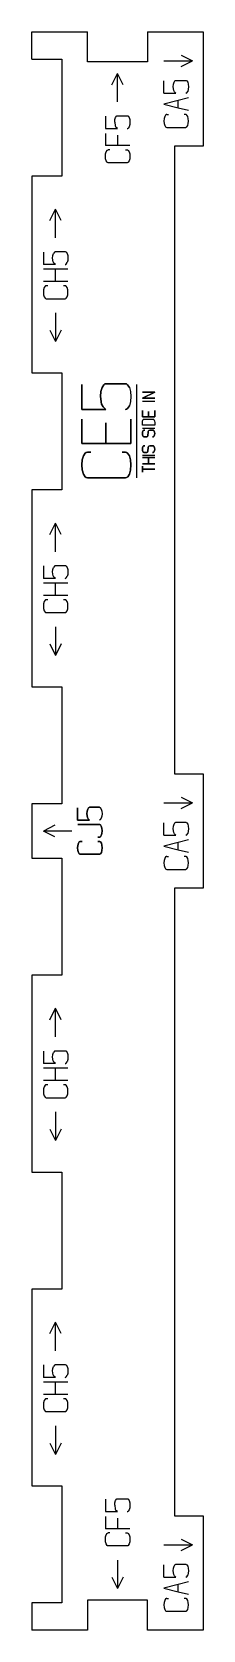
# Model space of a CAD drawing. Header units: millimetres. Extents: x -130 to -100, y -87 to 193.
import ezdxf

# ---------------------------------------------------------------- set-up
doc = ezdxf.new("R2010")
doc.units = ezdxf.units.MM
doc.layers.add('code', color=2, linetype='Continuous')
doc.layers.add('drawings', color=7, linetype='Continuous')

msp = doc.modelspace()

# ---------------------------------------------------------------- linework, layer by layer
at = {"layer": 'code'}
for p, q in [((-103.4, 188.58), (-101.4, 187.58)), ((-115.54, 183.39), (-114.54, 185.39)), ((-114.54, 180.39), (-114.54, 185.39)), ((-113.54, 183.39), (-114.54, 185.39)), ((-106.4, 187.58), (-101.4, 187.58)), ((-103.4, 186.58), (-101.4, 187.58)), ((-106.4, 181.91), (-106.4, 184.08)), ((-104.77, 183.03), (-104.73, 183.47)), ((-104.67, 182.36), (-104.77, 183.03)), ((-104.73, 183.47), (-104.63, 183.83)), ((-104.54, 182.13), (-104.67, 182.36)), ((-104.63, 183.83), (-104.47, 184.08)), ((-104.29, 181.91), (-104.54, 182.13)), ((-104.47, 184.08), (-104.38, 184.14)), ((-104.38, 184.14), (-104.29, 184.16)), ((-104.29, 184.16), (-102.58, 184.16)), ((-102.58, 184.16), (-102.48, 184.14)), ((-102.48, 184.14), (-102.39, 184.08)), ((-102.39, 184.08), (-102.24, 183.83)), ((-102.39, 181.99), (-102.24, 182.23)), ((-102.24, 183.83), (-102.13, 183.47)), ((-102.13, 182.59), (-102.24, 182.23)), ((-102.13, 183.47), (-102.1, 183.03)), ((-102.1, 183.03), (-102.13, 182.59)), ((-103.91, 180.62), (-106.41, 179.97)), ((-106.41, 179.97), (-103.92, 179.36)), ((-106.4, 181.91), (-104.29, 181.91)), ((-103.92, 179.36), (-103.91, 180.62)), ((-103.92, 179.36), (-102.1, 178.91)), ((-102.1, 181.1), (-103.91, 180.62)), ((-102.48, 181.93), (-102.58, 181.91)), ((-102.48, 181.93), (-102.39, 181.99)), ((-116.67, 177.89), (-116.67, 175.72)), ((-115.04, 176.84), (-115, 177.28)), ((-115.04, 176.84), (-114.94, 176.17)), ((-115, 177.28), (-114.9, 177.64)), ((-114.9, 177.64), (-114.74, 177.89)), ((-114.74, 177.89), (-114.65, 177.95)), ((-114.65, 177.95), (-114.56, 177.97)), ((-114.56, 177.97), (-112.85, 177.97)), ((-112.85, 177.97), (-112.75, 177.95)), ((-112.75, 177.95), (-112.66, 177.89)), ((-112.66, 177.89), (-112.5, 177.64)), ((-112.5, 177.64), (-112.4, 177.28)), ((-112.4, 176.4), (-112.5, 176.04)), ((-112.4, 177.28), (-112.36, 176.84)), ((-112.36, 176.84), (-112.4, 176.4)), ((-106.37, 177.48), (-106.4, 177.04)), ((-106.4, 177.04), (-106.37, 176.61)), ((-106.26, 177.84), (-106.37, 177.48)), ((-106.37, 176.61), (-106.26, 176.24)), ((-106.1, 178.09), (-106.26, 177.84)), ((-106.02, 178.15), (-106.1, 178.09)), ((-105.92, 178.17), (-106.02, 178.15)), ((-105.92, 178.17), (-105.62, 178.17)), ((-102.58, 178.17), (-102.88, 178.17)), ((-102.48, 178.15), (-102.58, 178.17)), ((-102.39, 178.09), (-102.48, 178.15)), ((-102.23, 177.84), (-102.39, 178.09)), ((-102.13, 177.49), (-102.23, 177.84)), ((-102.23, 176.24), (-102.13, 176.6)), ((-102.1, 177.04), (-102.13, 177.49)), ((-102.13, 176.6), (-102.1, 177.04)), ((-116.67, 175.72), (-114.56, 175.72)), ((-116.67, 174.85), (-116.67, 172.72)), ((-114.94, 176.17), (-114.81, 175.94)), ((-114.56, 175.72), (-114.81, 175.94)), ((-114.54, 174.55), (-114.54, 172.72)), ((-112.85, 175.72), (-112.75, 175.74)), ((-112.66, 175.8), (-112.75, 175.74)), ((-112.5, 176.04), (-112.66, 175.8)), ((-106.26, 176.24), (-106.11, 176)), ((-106.11, 176), (-106.02, 175.94)), ((-106.02, 175.94), (-105.92, 175.92)), ((-105.92, 175.92), (-102.58, 175.92)), ((-102.58, 175.92), (-102.48, 175.94)), ((-102.48, 175.94), (-102.39, 176)), ((-102.39, 176), (-102.23, 176.24)), ((-114.54, 172.72), (-116.67, 172.72)), ((-116.67, 170.85), (-116.64, 171.29)), ((-116.64, 170.42), (-116.67, 170.85)), ((-116.64, 171.29), (-116.53, 171.65)), ((-116.53, 171.65), (-116.37, 171.9)), ((-116.37, 171.9), (-116.29, 171.96)), ((-116.29, 171.96), (-116.19, 171.98)), ((-115.89, 171.98), (-116.19, 171.98)), ((-112.36, 172.72), (-114.54, 172.72)), ((-113.15, 171.98), (-112.85, 171.98)), ((-112.85, 171.98), (-112.75, 171.96)), ((-112.75, 171.96), (-112.66, 171.9)), ((-112.66, 171.9), (-112.5, 171.65)), ((-112.5, 171.65), (-112.4, 171.3)), ((-112.4, 171.3), (-112.36, 170.85)), ((-112.36, 170.85), (-112.4, 170.41)), ((-116.53, 170.05), (-116.64, 170.42)), ((-116.38, 169.81), (-116.53, 170.05)), ((-116.29, 169.75), (-116.38, 169.81)), ((-116.19, 169.73), (-116.29, 169.75)), ((-112.85, 169.73), (-116.19, 169.73)), ((-112.75, 169.75), (-112.85, 169.73)), ((-112.66, 169.81), (-112.75, 169.75)), ((-112.5, 170.05), (-112.66, 169.81)), ((-112.4, 170.41), (-112.5, 170.05)), ((-126.42, 159.58), (-125.42, 161.58)), ((-125.42, 156.58), (-125.42, 161.58)), ((-124.42, 159.58), (-125.42, 161.58)), ((-127.54, 154.08), (-127.54, 151.9)), ((-125.61, 154.07), (-125.77, 153.83)), ((-125.61, 154.07), (-125.52, 154.13)), ((-125.52, 154.13), (-125.43, 154.15)), ((-125.43, 154.15), (-123.72, 154.15)), ((-123.72, 154.15), (-123.62, 154.13)), ((-123.62, 154.13), (-123.53, 154.07)), ((-123.53, 154.07), (-123.38, 153.83)), ((-125.43, 151.9), (-127.54, 151.9)), ((-125.91, 153.03), (-125.87, 153.47)), ((-125.81, 152.35), (-125.91, 153.03)), ((-125.87, 153.47), (-125.77, 153.83)), ((-125.68, 152.12), (-125.81, 152.35)), ((-125.43, 151.9), (-125.68, 152.12)), ((-123.72, 151.9), (-123.62, 151.92)), ((-123.62, 151.92), (-123.53, 151.98)), ((-123.53, 151.98), (-123.38, 152.22)), ((-123.38, 153.83), (-123.27, 153.47)), ((-123.27, 152.59), (-123.38, 152.22)), ((-123.27, 153.47), (-123.24, 153.03)), ((-123.24, 153.03), (-123.27, 152.59)), ((-127.54, 151.14), (-125.42, 151.14)), ((-125.42, 148.91), (-127.54, 148.91)), ((-125.42, 148.91), (-125.42, 151.14)), ((-125.42, 151.14), (-123.24, 151.14)), ((-123.24, 148.91), (-125.42, 148.91)), ((-127.51, 147.47), (-127.54, 147.04)), ((-127.54, 147.04), (-127.51, 146.6)), ((-127.4, 147.84), (-127.51, 147.47)), ((-127.51, 146.6), (-127.4, 146.23)), ((-127.24, 148.08), (-127.4, 147.84)), ((-127.4, 146.23), (-127.25, 145.99)), ((-127.25, 145.99), (-127.16, 145.93)), ((-127.16, 148.14), (-127.24, 148.08)), ((-127.06, 148.16), (-127.16, 148.14)), ((-127.16, 145.93), (-127.06, 145.91)), ((-126.76, 148.16), (-127.06, 148.16)), ((-127.06, 145.91), (-123.72, 145.91)), ((-123.72, 148.16), (-124.02, 148.16)), ((-123.62, 148.14), (-123.72, 148.16)), ((-123.72, 145.91), (-123.62, 145.93)), ((-123.53, 148.08), (-123.62, 148.14)), ((-123.62, 145.93), (-123.53, 145.99)), ((-123.37, 147.84), (-123.53, 148.08)), ((-123.53, 145.99), (-123.37, 146.23)), ((-123.27, 147.48), (-123.37, 147.84)), ((-123.37, 146.23), (-123.27, 146.59)), ((-123.24, 147.04), (-123.27, 147.48)), ((-123.27, 146.59), (-123.24, 147.04)), ((-125.42, 143.41), (-125.42, 138.41)), ((-126.42, 140.41), (-125.42, 138.41)), ((-124.42, 140.41), (-125.42, 138.41)), ((-120.79, 126.51), (-120.79, 130.85)), ((-120.79, 130.85), (-120.79, 126.51)), ((-117.45, 129.64), (-117.52, 128.75)), ((-117.52, 128.75), (-117.45, 129.64)), ((-117.24, 130.36), (-117.45, 129.64)), ((-117.45, 129.64), (-117.24, 130.36)), ((-116.93, 130.84), (-117.24, 130.36)), ((-117.24, 130.36), (-116.93, 130.84)), ((-116.75, 130.96), (-116.93, 130.84)), ((-116.93, 130.84), (-116.75, 130.96)), ((-116.56, 131), (-116.75, 130.96)), ((-116.75, 130.96), (-116.56, 131)), ((-113.14, 131), (-116.56, 131)), ((-116.56, 131), (-113.14, 131)), ((-112.95, 130.96), (-113.14, 131)), ((-113.14, 131), (-112.95, 130.96)), ((-112.77, 130.84), (-112.95, 130.96)), ((-112.95, 130.96), (-112.77, 130.84)), ((-112.46, 130.36), (-112.77, 130.84)), ((-112.77, 130.84), (-112.46, 130.36)), ((-112.46, 130.36), (-112.25, 129.64)), ((-112.25, 129.64), (-112.18, 128.75)), ((-111.18, 114.53), (-111.18, 130.85)), ((-110.18, 128.47), (-108.02, 129.55)), ((-108.02, 129.55), (-110.18, 129.55)), ((-110.18, 129.55), (-108.02, 129.55)), ((-108.02, 129.55), (-110.18, 128.47)), ((-116.56, 126.51), (-120.79, 126.51)), ((-120.79, 126.51), (-116.56, 126.51)), ((-117.52, 128.75), (-117.32, 127.4)), ((-117.32, 127.4), (-117.52, 128.75)), ((-117.32, 127.4), (-117.07, 126.94)), ((-117.07, 126.94), (-117.32, 127.4)), ((-117.07, 126.94), (-116.56, 126.51)), ((-116.56, 126.51), (-117.07, 126.94)), ((-112.95, 126.55), (-113.14, 126.51)), ((-113.14, 126.51), (-112.95, 126.55)), ((-112.77, 126.67), (-112.95, 126.55)), ((-112.95, 126.55), (-112.77, 126.67)), ((-112.46, 127.15), (-112.77, 126.67)), ((-112.77, 126.67), (-112.46, 127.15)), ((-112.25, 127.87), (-112.46, 127.15)), ((-112.18, 128.75), (-112.25, 127.87)), ((-108.02, 128.47), (-110.18, 128.47)), ((-110.18, 128.47), (-108.02, 128.47)), ((-110.18, 127.97), (-108.02, 127.97)), ((-110.18, 125.22), (-110.18, 126.29)), ((-110.18, 126.29), (-110.18, 125.22)), ((-109.13, 125.22), (-109.13, 126.14)), ((-109.13, 126.14), (-109.13, 125.22)), ((-108.02, 125.22), (-108.02, 126.29)), ((-108.02, 126.29), (-108.02, 125.22)), ((-120.79, 120.51), (-120.79, 124.77)), ((-120.79, 124.77), (-120.79, 120.51)), ((-116.61, 120.51), (-116.61, 124.17)), ((-116.61, 124.17), (-116.61, 120.51)), ((-112.18, 120.51), (-112.18, 124.77)), ((-112.18, 124.77), (-112.18, 120.51)), ((-108.02, 125.22), (-110.18, 125.22)), ((-110.18, 125.22), (-109.13, 125.22)), ((-110.18, 124.23), (-110.16, 124.45)), ((-110.18, 123.72), (-110.18, 124.23)), ((-108.02, 123.72), (-110.18, 123.72)), ((-110.18, 123.22), (-108.02, 123.22)), ((-110.16, 124.45), (-110.11, 124.63)), ((-110.11, 124.63), (-110.03, 124.75)), ((-110.03, 124.75), (-109.98, 124.78)), ((-109.98, 124.78), (-109.94, 124.79)), ((-109.94, 124.79), (-108.26, 124.79)), ((-109.13, 125.22), (-108.02, 125.22)), ((-108.26, 124.79), (-108.22, 124.78)), ((-108.22, 124.78), (-108.17, 124.75)), ((-108.17, 124.75), (-108.09, 124.63)), ((-108.09, 124.63), (-108.04, 124.45)), ((-108.04, 124.45), (-108.02, 124.23)), ((-108.02, 124.23), (-108.02, 123.72)), ((-112.18, 120.51), (-120.79, 120.51)), ((-120.79, 120.51), (-116.61, 120.51)), ((-116.61, 120.51), (-112.18, 120.51)), ((-110.18, 122.29), (-110.16, 122.51)), ((-110.16, 122.51), (-110.18, 122.29)), ((-110.16, 122.07), (-110.18, 122.29)), ((-110.18, 122.29), (-110.16, 122.07)), ((-110.16, 122.51), (-110.11, 122.69)), ((-110.11, 122.69), (-110.16, 122.51)), ((-110.11, 121.89), (-110.16, 122.07)), ((-110.16, 122.07), (-110.11, 121.89)), ((-110.11, 122.69), (-110.03, 122.81)), ((-110.03, 122.81), (-110.11, 122.69)), ((-110.03, 121.77), (-110.11, 121.89)), ((-110.11, 121.89), (-110.03, 121.77)), ((-110.03, 122.81), (-109.99, 122.84)), ((-109.99, 122.84), (-110.03, 122.81)), ((-109.99, 121.74), (-110.03, 121.77)), ((-110.03, 121.77), (-109.99, 121.74)), ((-109.99, 122.84), (-109.94, 122.85)), ((-109.94, 122.85), (-109.99, 122.84)), ((-109.94, 121.73), (-109.99, 121.74)), ((-109.99, 121.74), (-109.94, 121.73)), ((-109.94, 122.85), (-109.78, 122.85)), ((-109.78, 122.85), (-109.94, 122.85)), ((-109.4, 121.73), (-109.94, 121.73)), ((-109.94, 121.73), (-109.4, 121.73)), ((-109.35, 121.74), (-109.4, 121.73)), ((-109.4, 121.73), (-109.35, 121.74)), ((-109.3, 121.78), (-109.35, 121.74)), ((-109.35, 121.74), (-109.3, 121.78)), ((-109.22, 121.92), (-109.3, 121.78)), ((-109.3, 121.78), (-109.22, 121.92)), ((-109.2, 122.08), (-109.22, 121.92)), ((-109.22, 121.92), (-109.2, 122.08)), ((-109.19, 122.43), (-109.2, 122.08)), ((-109.2, 122.08), (-109.19, 122.43)), ((-109.17, 122.61), (-109.19, 122.43)), ((-109.19, 122.43), (-109.17, 122.61)), ((-109.12, 122.75), (-109.17, 122.61)), ((-109.17, 122.61), (-109.12, 122.75)), ((-109.03, 122.83), (-109.12, 122.75)), ((-109.12, 122.75), (-109.03, 122.83)), ((-108.9, 122.86), (-109.03, 122.83)), ((-109.03, 122.83), (-108.9, 122.86)), ((-108.26, 122.85), (-108.9, 122.86)), ((-108.9, 122.86), (-108.26, 122.85)), ((-108.42, 121.73), (-108.26, 121.73)), ((-108.26, 121.73), (-108.42, 121.73)), ((-108.22, 122.84), (-108.26, 122.85)), ((-108.26, 122.85), (-108.22, 122.84)), ((-108.26, 121.73), (-108.22, 121.74)), ((-108.22, 121.74), (-108.26, 121.73)), ((-108.17, 122.81), (-108.22, 122.84)), ((-108.22, 122.84), (-108.17, 122.81)), ((-108.22, 121.74), (-108.17, 121.77)), ((-108.17, 121.77), (-108.22, 121.74)), ((-108.09, 122.69), (-108.17, 122.81)), ((-108.17, 122.81), (-108.09, 122.69)), ((-108.17, 121.77), (-108.09, 121.89)), ((-108.09, 121.89), (-108.17, 121.77)), ((-108.04, 122.51), (-108.09, 122.69)), ((-108.09, 122.69), (-108.04, 122.51)), ((-108.09, 121.89), (-108.04, 122.07)), ((-108.04, 122.07), (-108.09, 121.89)), ((-108.02, 122.29), (-108.04, 122.51)), ((-108.04, 122.51), (-108.02, 122.29)), ((-108.04, 122.07), (-108.02, 122.29)), ((-108.02, 122.29), (-108.04, 122.07)), ((-120.79, 116.78), (-120.72, 117.65)), ((-120.72, 117.65), (-120.79, 116.78)), ((-120.72, 117.65), (-120.51, 118.38)), ((-120.51, 118.38), (-120.72, 117.65)), ((-120.51, 118.38), (-120.19, 118.86)), ((-120.19, 118.86), (-120.51, 118.38)), ((-120.19, 118.86), (-120.02, 118.98)), ((-120.02, 118.98), (-120.19, 118.86)), ((-120.02, 118.98), (-119.83, 119.03)), ((-119.83, 119.03), (-120.02, 118.98)), ((-119.83, 119.03), (-119.22, 119.03)), ((-119.22, 119.03), (-119.83, 119.03)), ((-113.75, 119.03), (-113.14, 119.03)), ((-113.14, 119.03), (-113.75, 119.03)), ((-113.14, 119.03), (-112.95, 118.98)), ((-112.95, 118.98), (-113.14, 119.03)), ((-112.95, 118.98), (-112.77, 118.86)), ((-112.77, 118.86), (-112.95, 118.98)), ((-112.77, 118.86), (-112.45, 118.38)), ((-112.45, 118.38), (-112.77, 118.86)), ((-112.45, 118.38), (-112.25, 117.66)), ((-112.25, 117.66), (-112.45, 118.38)), ((-112.25, 117.66), (-112.18, 116.78)), ((-112.18, 116.78), (-112.25, 117.66)), ((-110.18, 119.55), (-110.16, 119.77)), ((-110.16, 119.77), (-110.18, 119.55)), ((-110.16, 119.32), (-110.18, 119.55)), ((-110.18, 119.55), (-110.16, 119.32)), ((-110.18, 118.48), (-108.02, 118.48)), ((-109.12, 118.1), (-110.18, 118.1)), ((-110.18, 118.1), (-108.02, 118.1)), ((-110.16, 119.77), (-110.11, 119.95)), ((-110.11, 119.95), (-110.16, 119.77)), ((-110.11, 119.14), (-110.16, 119.32)), ((-110.16, 119.32), (-110.11, 119.14)), ((-110.11, 119.95), (-110.03, 120.07)), ((-110.03, 120.07), (-110.11, 119.95)), ((-110.03, 119.02), (-110.11, 119.14)), ((-110.11, 119.14), (-110.03, 119.02)), ((-110.03, 120.07), (-109.99, 120.1)), ((-109.99, 120.1), (-110.03, 120.07)), ((-109.99, 118.99), (-110.03, 119.02)), ((-110.03, 119.02), (-109.99, 118.99)), ((-109.99, 120.1), (-109.94, 120.11)), ((-109.94, 120.11), (-109.99, 120.1)), ((-109.94, 118.98), (-109.99, 118.99)), ((-109.99, 118.99), (-109.94, 118.98)), ((-109.94, 120.11), (-109.78, 120.11)), ((-109.78, 120.11), (-109.94, 120.11)), ((-109.4, 118.98), (-109.94, 118.98)), ((-109.94, 118.98), (-109.4, 118.98)), ((-109.35, 119), (-109.4, 118.98)), ((-109.4, 118.98), (-109.35, 119)), ((-109.3, 119.03), (-109.35, 119)), ((-109.35, 119), (-109.3, 119.03)), ((-109.22, 119.18), (-109.3, 119.03)), ((-109.3, 119.03), (-109.22, 119.18)), ((-109.2, 119.34), (-109.22, 119.18)), ((-109.22, 119.18), (-109.2, 119.34)), ((-109.19, 119.68), (-109.2, 119.34)), ((-109.2, 119.34), (-109.19, 119.68)), ((-109.17, 119.87), (-109.19, 119.68)), ((-109.19, 119.68), (-109.17, 119.87)), ((-109.12, 120), (-109.17, 119.87)), ((-109.17, 119.87), (-109.12, 120)), ((-109.03, 120.09), (-109.12, 120)), ((-109.12, 120), (-109.03, 120.09)), ((-109.12, 116.98), (-109.12, 118.1)), ((-108.02, 118.1), (-109.12, 118.1)), ((-109.12, 118.1), (-109.12, 116.98)), ((-108.9, 120.11), (-109.03, 120.09)), ((-109.03, 120.09), (-108.9, 120.11)), ((-108.26, 120.11), (-108.9, 120.11)), ((-108.9, 120.11), (-108.26, 120.11)), ((-108.42, 118.98), (-108.26, 118.98)), ((-108.26, 118.98), (-108.42, 118.98)), ((-108.22, 120.1), (-108.26, 120.11)), ((-108.26, 120.11), (-108.22, 120.1)), ((-108.26, 118.98), (-108.22, 118.99)), ((-108.22, 118.99), (-108.26, 118.98)), ((-108.17, 120.07), (-108.22, 120.1)), ((-108.22, 120.1), (-108.17, 120.07)), ((-108.22, 118.99), (-108.17, 119.02)), ((-108.17, 119.02), (-108.22, 118.99)), ((-108.09, 119.95), (-108.17, 120.07)), ((-108.17, 120.07), (-108.09, 119.95)), ((-108.17, 119.02), (-108.09, 119.14)), ((-108.09, 119.14), (-108.17, 119.02)), ((-108.04, 119.77), (-108.09, 119.95)), ((-108.09, 119.95), (-108.04, 119.77)), ((-108.09, 119.14), (-108.04, 119.32)), ((-108.04, 119.32), (-108.09, 119.14)), ((-108.02, 119.55), (-108.04, 119.77)), ((-108.04, 119.77), (-108.02, 119.55)), ((-108.04, 119.32), (-108.02, 119.55)), ((-108.02, 119.55), (-108.04, 119.32)), ((-120.72, 115.9), (-120.79, 116.78)), ((-120.79, 116.78), (-120.72, 115.9)), ((-120.51, 115.17), (-120.72, 115.9)), ((-120.72, 115.9), (-120.51, 115.17)), ((-120.2, 114.69), (-120.51, 115.17)), ((-120.51, 115.17), (-120.2, 114.69)), ((-112.45, 115.17), (-112.76, 114.69)), ((-112.76, 114.69), (-112.45, 115.17)), ((-112.25, 115.89), (-112.45, 115.17)), ((-112.45, 115.17), (-112.25, 115.89)), ((-112.18, 116.78), (-112.25, 115.89)), ((-112.25, 115.89), (-112.18, 116.78)), ((-108.02, 116.98), (-110.18, 116.98)), ((-110.18, 116.98), (-109.12, 116.98)), ((-110.18, 115.49), (-110.18, 116.56)), ((-110.18, 116.56), (-110.18, 116.03)), ((-110.18, 116.03), (-110.18, 115.49)), ((-110.18, 116.03), (-108.02, 116.03)), ((-108.02, 116.03), (-110.18, 116.03)), ((-109.12, 116.98), (-108.02, 116.98)), ((-120.02, 114.57), (-120.2, 114.69)), ((-120.2, 114.69), (-120.02, 114.57)), ((-119.83, 114.53), (-120.02, 114.57)), ((-120.02, 114.57), (-119.83, 114.53)), ((-113.14, 114.53), (-119.83, 114.53)), ((-119.83, 114.53), (-113.14, 114.53)), ((-112.94, 114.57), (-113.14, 114.53)), ((-113.14, 114.53), (-112.94, 114.57)), ((-112.76, 114.69), (-112.94, 114.57)), ((-112.94, 114.57), (-112.76, 114.69)), ((-126.42, 104.58), (-125.42, 106.58)), ((-125.42, 101.58), (-125.42, 106.58)), ((-124.42, 104.58), (-125.42, 106.58)), ((-127.54, 99.08), (-127.54, 96.9)), ((-125.91, 98.03), (-125.87, 98.47)), ((-125.81, 97.35), (-125.91, 98.03)), ((-125.87, 98.47), (-125.77, 98.83)), ((-125.61, 99.07), (-125.77, 98.83)), ((-125.61, 99.07), (-125.52, 99.13)), ((-125.52, 99.13), (-125.43, 99.15)), ((-125.43, 99.15), (-123.72, 99.15)), ((-123.72, 99.15), (-123.62, 99.13)), ((-123.62, 99.13), (-123.53, 99.07)), ((-123.53, 99.07), (-123.38, 98.83)), ((-123.38, 98.83), (-123.27, 98.47)), ((-123.27, 98.47), (-123.24, 98.03)), ((-123.24, 98.03), (-123.27, 97.59)), ((-125.43, 96.9), (-127.54, 96.9)), ((-127.54, 96.14), (-125.42, 96.14)), ((-125.68, 97.12), (-125.81, 97.35)), ((-125.43, 96.9), (-125.68, 97.12)), ((-125.42, 93.91), (-125.42, 96.14)), ((-125.42, 96.14), (-123.24, 96.14)), ((-123.72, 96.9), (-123.62, 96.92)), ((-123.62, 96.92), (-123.53, 96.98)), ((-123.53, 96.98), (-123.38, 97.22)), ((-123.27, 97.59), (-123.38, 97.22)), ((-125.42, 93.91), (-127.54, 93.91)), ((-127.51, 92.47), (-127.54, 92.04)), ((-127.4, 92.84), (-127.51, 92.47)), ((-127.24, 93.08), (-127.4, 92.84)), ((-127.16, 93.14), (-127.24, 93.08)), ((-127.06, 93.16), (-127.16, 93.14)), ((-126.76, 93.16), (-127.06, 93.16)), ((-123.24, 93.91), (-125.42, 93.91)), ((-123.72, 93.16), (-124.02, 93.16)), ((-123.62, 93.14), (-123.72, 93.16)), ((-123.53, 93.08), (-123.62, 93.14)), ((-123.37, 92.84), (-123.53, 93.08)), ((-123.27, 92.48), (-123.37, 92.84)), ((-123.24, 92.04), (-123.27, 92.48)), ((-127.54, 92.04), (-127.51, 91.6)), ((-127.51, 91.6), (-127.4, 91.23)), ((-127.4, 91.23), (-127.25, 90.99)), ((-127.25, 90.99), (-127.16, 90.93)), ((-127.16, 90.93), (-127.06, 90.91)), ((-127.06, 90.91), (-123.72, 90.91)), ((-123.72, 90.91), (-123.62, 90.93)), ((-123.62, 90.93), (-123.53, 90.99)), ((-123.53, 90.99), (-123.37, 91.23)), ((-123.37, 91.23), (-123.27, 91.59)), ((-123.27, 91.59), (-123.24, 92.04)), ((-125.42, 88.41), (-125.42, 83.41)), ((-126.42, 85.41), (-125.42, 83.41)), ((-124.42, 85.41), (-125.42, 83.41)), ((-121.54, 54.55), (-121.54, 56.72)), ((-121.54, 56.72), (-121.54, 54.55)), ((-119.87, 56.11), (-119.91, 55.67)), ((-119.91, 55.67), (-119.87, 56.11)), ((-119.77, 56.47), (-119.87, 56.11)), ((-119.87, 56.11), (-119.77, 56.47)), ((-119.61, 56.72), (-119.77, 56.47)), ((-119.77, 56.47), (-119.61, 56.72)), ((-119.52, 56.78), (-119.61, 56.72)), ((-119.61, 56.72), (-119.52, 56.78)), ((-119.43, 56.8), (-119.52, 56.78)), ((-119.52, 56.78), (-119.43, 56.8)), ((-117.72, 56.8), (-119.43, 56.8)), ((-119.43, 56.8), (-117.72, 56.8)), ((-117.62, 56.78), (-117.72, 56.8)), ((-117.72, 56.8), (-117.62, 56.78)), ((-117.53, 56.72), (-117.62, 56.78)), ((-117.62, 56.78), (-117.53, 56.72)), ((-117.38, 56.47), (-117.53, 56.72)), ((-117.53, 56.72), (-117.38, 56.47)), ((-117.38, 56.47), (-117.27, 56.11)), ((-117.27, 56.11), (-117.24, 55.67)), ((-106.4, 57.58), (-101.4, 57.58)), ((-103.4, 58.58), (-101.4, 57.58)), ((-103.4, 56.58), (-101.4, 57.58)), ((-125.54, 53.64), (-127.54, 52.64)), ((-119.43, 54.55), (-121.54, 54.55)), ((-121.54, 54.55), (-119.43, 54.55)), ((-117.72, 53.8), (-121.52, 53.8)), ((-121.52, 53.8), (-117.72, 53.8)), ((-119.91, 55.67), (-119.81, 55)), ((-119.81, 55), (-119.91, 55.67)), ((-119.81, 55), (-119.68, 54.77)), ((-119.68, 54.77), (-119.81, 55)), ((-119.68, 54.77), (-119.43, 54.55)), ((-119.43, 54.55), (-119.68, 54.77)), ((-117.62, 54.57), (-117.72, 54.55)), ((-117.72, 54.55), (-117.62, 54.57)), ((-117.62, 53.78), (-117.72, 53.8)), ((-117.72, 53.8), (-117.62, 53.78)), ((-117.53, 54.63), (-117.62, 54.57)), ((-117.62, 54.57), (-117.53, 54.63)), ((-117.53, 53.72), (-117.62, 53.78)), ((-117.62, 53.78), (-117.53, 53.72)), ((-117.38, 54.87), (-117.53, 54.63)), ((-117.53, 54.63), (-117.38, 54.87)), ((-117.38, 53.48), (-117.53, 53.72)), ((-117.53, 53.72), (-117.38, 53.48)), ((-117.27, 55.23), (-117.38, 54.87)), ((-117.27, 53.12), (-117.38, 53.48)), ((-117.38, 53.48), (-117.27, 53.12)), ((-117.24, 55.67), (-117.27, 55.23)), ((-106.4, 51.91), (-106.4, 54.08)), ((-104.77, 53.03), (-104.73, 53.47)), ((-104.73, 53.47), (-104.63, 53.83)), ((-104.63, 53.83), (-104.47, 54.08)), ((-104.47, 54.08), (-104.38, 54.14)), ((-104.38, 54.14), (-104.29, 54.16)), ((-104.29, 54.16), (-102.58, 54.16)), ((-102.58, 54.16), (-102.48, 54.14)), ((-102.48, 54.14), (-102.39, 54.08)), ((-102.39, 54.08), (-102.24, 53.83)), ((-102.24, 53.83), (-102.13, 53.47)), ((-102.13, 53.47), (-102.1, 53.03)), ((-122.54, 52.64), (-127.54, 52.64)), ((-125.54, 51.64), (-127.54, 52.64)), ((-121.51, 50.12), (-121.4, 50.48)), ((-121.4, 50.48), (-121.51, 50.12)), ((-121.4, 50.48), (-121.24, 50.73)), ((-121.24, 50.73), (-121.4, 50.48)), ((-121.24, 50.73), (-121.16, 50.79)), ((-121.16, 50.79), (-121.24, 50.73)), ((-121.16, 50.79), (-121.06, 50.81)), ((-121.06, 50.81), (-121.16, 50.79)), ((-121.06, 50.81), (-120.76, 50.81)), ((-120.76, 50.81), (-121.06, 50.81)), ((-118.02, 51.55), (-117.72, 51.55)), ((-117.72, 51.55), (-118.02, 51.55)), ((-118.02, 50.81), (-117.72, 50.81)), ((-117.72, 50.81), (-118.02, 50.81)), ((-117.72, 51.55), (-117.62, 51.57)), ((-117.62, 51.57), (-117.72, 51.55)), ((-117.72, 50.81), (-117.62, 50.79)), ((-117.62, 50.79), (-117.72, 50.81)), ((-117.62, 51.57), (-117.53, 51.63)), ((-117.53, 51.63), (-117.62, 51.57)), ((-117.62, 50.79), (-117.53, 50.73)), ((-117.53, 50.73), (-117.62, 50.79)), ((-117.53, 51.63), (-117.38, 51.87)), ((-117.38, 51.87), (-117.53, 51.63)), ((-117.53, 50.73), (-117.37, 50.48)), ((-117.37, 50.48), (-117.53, 50.73)), ((-117.38, 51.87), (-117.27, 52.23)), ((-117.27, 52.23), (-117.38, 51.87)), ((-117.37, 50.48), (-117.27, 50.13)), ((-117.27, 50.13), (-117.37, 50.48)), ((-117.24, 52.68), (-117.27, 53.12)), ((-117.27, 53.12), (-117.24, 52.68)), ((-117.27, 52.23), (-117.24, 52.68)), ((-117.24, 52.68), (-117.27, 52.23)), ((-103.91, 50.62), (-106.41, 49.97)), ((-106.4, 51.91), (-104.29, 51.91)), ((-104.67, 52.36), (-104.77, 53.03)), ((-104.54, 52.13), (-104.67, 52.36)), ((-104.29, 51.91), (-104.54, 52.13)), ((-103.92, 49.36), (-103.91, 50.62)), ((-102.1, 51.1), (-103.91, 50.62)), ((-102.48, 51.93), (-102.58, 51.91)), ((-102.48, 51.93), (-102.39, 51.99)), ((-102.39, 51.99), (-102.24, 52.23)), ((-102.13, 52.59), (-102.24, 52.23)), ((-102.1, 53.03), (-102.13, 52.59)), ((-121.54, 49.68), (-121.51, 50.12)), ((-121.51, 50.12), (-121.54, 49.68)), ((-121.51, 49.25), (-121.54, 49.68)), ((-121.54, 49.68), (-121.51, 49.25)), ((-121.4, 48.88), (-121.51, 49.25)), ((-121.51, 49.25), (-121.4, 48.88)), ((-121.25, 48.64), (-121.4, 48.88)), ((-121.4, 48.88), (-121.25, 48.64)), ((-121.16, 48.58), (-121.25, 48.64)), ((-121.25, 48.64), (-121.16, 48.58)), ((-121.06, 48.56), (-121.16, 48.58)), ((-121.16, 48.58), (-121.06, 48.56)), ((-117.72, 48.56), (-121.06, 48.56)), ((-121.06, 48.56), (-117.72, 48.56)), ((-117.62, 48.58), (-117.72, 48.56)), ((-117.72, 48.56), (-117.62, 48.58)), ((-117.53, 48.64), (-117.62, 48.58)), ((-117.62, 48.58), (-117.53, 48.64)), ((-117.37, 48.88), (-117.53, 48.64)), ((-117.53, 48.64), (-117.37, 48.88)), ((-117.27, 49.24), (-117.37, 48.88)), ((-117.37, 48.88), (-117.27, 49.24)), ((-117.27, 50.13), (-117.24, 49.68)), ((-117.24, 49.68), (-117.27, 50.13)), ((-117.24, 49.68), (-117.27, 49.24)), ((-117.27, 49.24), (-117.24, 49.68)), ((-106.41, 49.97), (-103.92, 49.36)), ((-106.26, 47.84), (-106.37, 47.48)), ((-106.1, 48.09), (-106.26, 47.84)), ((-106.02, 48.15), (-106.1, 48.09)), ((-105.92, 48.17), (-106.02, 48.15)), ((-105.92, 48.17), (-105.62, 48.17)), ((-103.92, 49.36), (-102.1, 48.91)), ((-102.58, 48.17), (-102.88, 48.17)), ((-102.48, 48.15), (-102.58, 48.17)), ((-102.39, 48.09), (-102.48, 48.15)), ((-102.23, 47.84), (-102.39, 48.09)), ((-102.13, 47.49), (-102.23, 47.84)), ((-106.37, 47.48), (-106.4, 47.04)), ((-106.4, 47.04), (-106.37, 46.61)), ((-106.37, 46.61), (-106.26, 46.24)), ((-106.26, 46.24), (-106.11, 46)), ((-106.11, 46), (-106.02, 45.94)), ((-106.02, 45.94), (-105.92, 45.92)), ((-105.92, 45.92), (-102.58, 45.92)), ((-102.58, 45.92), (-102.48, 45.94)), ((-102.48, 45.94), (-102.39, 46)), ((-102.39, 46), (-102.23, 46.24)), ((-102.23, 46.24), (-102.13, 46.6)), ((-102.1, 47.04), (-102.13, 47.49)), ((-102.13, 46.6), (-102.1, 47.04)), ((-126.42, 19.58), (-125.42, 21.58)), ((-125.42, 16.58), (-125.42, 21.58)), ((-124.42, 19.58), (-125.42, 21.58)), ((-127.54, 14.08), (-127.54, 11.9)), ((-125.61, 14.07), (-125.77, 13.83)), ((-125.61, 14.07), (-125.52, 14.13)), ((-125.52, 14.13), (-125.43, 14.15)), ((-125.43, 14.15), (-123.72, 14.15)), ((-123.72, 14.15), (-123.62, 14.13)), ((-123.62, 14.13), (-123.53, 14.07)), ((-123.53, 14.07), (-123.38, 13.83)), ((-125.43, 11.9), (-127.54, 11.9)), ((-125.91, 13.03), (-125.87, 13.47)), ((-125.81, 12.35), (-125.91, 13.03)), ((-125.87, 13.47), (-125.77, 13.83)), ((-125.68, 12.12), (-125.81, 12.35)), ((-125.43, 11.9), (-125.68, 12.12)), ((-123.72, 11.9), (-123.62, 11.92)), ((-123.62, 11.92), (-123.53, 11.98)), ((-123.53, 11.98), (-123.38, 12.22)), ((-123.38, 13.83), (-123.27, 13.47)), ((-123.27, 12.59), (-123.38, 12.22)), ((-123.27, 13.47), (-123.24, 13.03)), ((-123.24, 13.03), (-123.27, 12.59)), ((-127.54, 11.14), (-125.42, 11.14)), ((-125.42, 8.91), (-127.54, 8.91)), ((-125.42, 8.91), (-125.42, 11.14)), ((-125.42, 11.14), (-123.24, 11.14)), ((-123.24, 8.91), (-125.42, 8.91)), ((-127.51, 7.47), (-127.54, 7.04)), ((-127.54, 7.04), (-127.51, 6.6)), ((-127.4, 7.84), (-127.51, 7.47)), ((-127.51, 6.6), (-127.4, 6.23)), ((-127.24, 8.08), (-127.4, 7.84)), ((-127.4, 6.23), (-127.25, 5.99)), ((-127.25, 5.99), (-127.16, 5.93)), ((-127.16, 8.14), (-127.24, 8.08)), ((-127.06, 8.16), (-127.16, 8.14)), ((-127.16, 5.93), (-127.06, 5.91)), ((-126.76, 8.16), (-127.06, 8.16)), ((-127.06, 5.91), (-123.72, 5.91)), ((-123.72, 8.16), (-124.02, 8.16)), ((-123.62, 8.14), (-123.72, 8.16)), ((-123.72, 5.91), (-123.62, 5.93)), ((-123.53, 8.08), (-123.62, 8.14)), ((-123.62, 5.93), (-123.53, 5.99)), ((-123.37, 7.84), (-123.53, 8.08)), ((-123.53, 5.99), (-123.37, 6.23)), ((-123.27, 7.48), (-123.37, 7.84)), ((-123.37, 6.23), (-123.27, 6.59)), ((-123.24, 7.04), (-123.27, 7.48)), ((-123.27, 6.59), (-123.24, 7.04)), ((-125.42, 3.41), (-125.42, -1.59)), ((-126.42, 0.41), (-125.42, -1.59)), ((-124.42, 0.41), (-125.42, -1.59)), ((-126.42, -35.42), (-125.42, -33.42)), ((-125.42, -38.42), (-125.42, -33.42)), ((-124.42, -35.42), (-125.42, -33.42)), ((-127.54, -40.92), (-127.54, -43.1)), ((-125.91, -41.97), (-125.87, -41.53)), ((-125.81, -42.65), (-125.91, -41.97)), ((-125.87, -41.53), (-125.77, -41.17)), ((-125.61, -40.93), (-125.77, -41.17)), ((-125.61, -40.93), (-125.52, -40.87)), ((-125.52, -40.87), (-125.43, -40.85)), ((-125.43, -40.85), (-123.72, -40.85)), ((-123.72, -40.85), (-123.62, -40.87)), ((-123.62, -40.87), (-123.53, -40.93)), ((-123.53, -40.93), (-123.38, -41.17)), ((-123.38, -41.17), (-123.27, -41.53)), ((-123.27, -41.53), (-123.24, -41.97)), ((-123.24, -41.97), (-123.27, -42.41)), ((-125.43, -43.1), (-127.54, -43.1)), ((-127.54, -43.86), (-125.42, -43.86)), ((-125.68, -42.88), (-125.81, -42.65)), ((-125.43, -43.1), (-125.68, -42.88)), ((-125.42, -46.09), (-125.42, -43.86)), ((-125.42, -43.86), (-123.24, -43.86)), ((-123.72, -43.1), (-123.62, -43.08)), ((-123.62, -43.08), (-123.53, -43.02)), ((-123.53, -43.02), (-123.38, -42.78)), ((-123.27, -42.41), (-123.38, -42.78)), ((-125.42, -46.09), (-127.54, -46.09)), ((-127.51, -47.53), (-127.54, -47.96)), ((-127.4, -47.16), (-127.51, -47.53)), ((-127.24, -46.92), (-127.4, -47.16)), ((-127.16, -46.86), (-127.24, -46.92)), ((-127.06, -46.84), (-127.16, -46.86)), ((-126.76, -46.84), (-127.06, -46.84)), ((-123.24, -46.09), (-125.42, -46.09)), ((-123.72, -46.84), (-124.02, -46.84)), ((-123.62, -46.86), (-123.72, -46.84)), ((-123.53, -46.92), (-123.62, -46.86)), ((-123.37, -47.16), (-123.53, -46.92)), ((-123.27, -47.52), (-123.37, -47.16)), ((-123.24, -47.96), (-123.27, -47.52)), ((-127.54, -47.96), (-127.51, -48.4)), ((-127.51, -48.4), (-127.4, -48.77)), ((-127.4, -48.77), (-127.25, -49.01)), ((-127.25, -49.01), (-127.16, -49.07)), ((-127.16, -49.07), (-127.06, -49.09)), ((-127.06, -49.09), (-123.72, -49.09)), ((-123.72, -49.09), (-123.62, -49.07)), ((-123.62, -49.07), (-123.53, -49.01)), ((-123.53, -49.01), (-123.37, -48.77)), ((-123.37, -48.77), (-123.27, -48.41)), ((-123.27, -48.41), (-123.24, -47.96)), ((-125.42, -51.59), (-125.42, -56.59)), ((-126.42, -54.59), (-125.42, -56.59)), ((-124.42, -54.59), (-125.42, -56.59)), ((-114.74, -64.44), (-114.65, -64.38)), ((-114.65, -64.38), (-114.56, -64.36)), ((-114.56, -64.36), (-112.85, -64.36)), ((-112.85, -64.36), (-112.75, -64.38)), ((-112.75, -64.38), (-112.66, -64.44)), ((-116.67, -64.44), (-116.67, -66.61)), ((-116.67, -66.61), (-114.56, -66.61)), ((-115.04, -65.49), (-115, -65.05)), ((-115.04, -65.49), (-114.94, -66.16)), ((-115, -65.05), (-114.9, -64.69)), ((-114.94, -66.16), (-114.81, -66.39)), ((-114.9, -64.69), (-114.74, -64.44)), ((-114.56, -66.61), (-114.81, -66.39)), ((-112.85, -66.61), (-112.75, -66.59)), ((-112.66, -66.53), (-112.75, -66.59)), ((-112.66, -64.44), (-112.5, -64.69)), ((-112.5, -66.29), (-112.66, -66.53)), ((-112.5, -64.69), (-112.4, -65.05)), ((-112.4, -65.93), (-112.5, -66.29)), ((-112.4, -65.05), (-112.36, -65.49)), ((-112.36, -65.49), (-112.4, -65.93)), ((-116.67, -67.48), (-116.67, -69.61)), ((-114.54, -69.61), (-116.67, -69.61)), ((-114.54, -67.78), (-114.54, -69.61)), ((-112.36, -69.61), (-114.54, -69.61)), ((-116.67, -71.48), (-116.64, -71.04)), ((-116.64, -71.91), (-116.67, -71.48)), ((-116.64, -71.04), (-116.53, -70.68)), ((-116.53, -72.28), (-116.64, -71.91)), ((-116.53, -70.68), (-116.37, -70.43)), ((-116.38, -72.52), (-116.53, -72.28)), ((-116.29, -72.58), (-116.38, -72.52)), ((-116.37, -70.43), (-116.29, -70.37)), ((-116.29, -70.37), (-116.19, -70.35)), ((-116.19, -72.6), (-116.29, -72.58)), ((-115.89, -70.35), (-116.19, -70.35)), ((-112.85, -72.6), (-116.19, -72.6)), ((-113.15, -70.35), (-112.85, -70.35)), ((-112.85, -70.35), (-112.75, -70.37)), ((-112.75, -72.58), (-112.85, -72.6)), ((-112.75, -70.37), (-112.66, -70.43)), ((-112.66, -72.52), (-112.75, -72.58)), ((-112.66, -70.43), (-112.5, -70.68)), ((-112.5, -72.28), (-112.66, -72.52)), ((-112.5, -70.68), (-112.4, -71.03)), ((-112.4, -71.92), (-112.5, -72.28)), ((-112.4, -71.03), (-112.36, -71.48)), ((-112.36, -71.48), (-112.4, -71.92)), ((-106.4, -72.42), (-101.4, -72.42)), ((-103.4, -71.42), (-101.4, -72.42)), ((-103.4, -73.42), (-101.4, -72.42)), ((-114.54, -75.11), (-114.54, -80.11)), ((-115.54, -78.11), (-114.54, -80.11)), ((-113.54, -78.11), (-114.54, -80.11)), ((-106.4, -78.09), (-106.4, -75.92)), ((-106.4, -78.09), (-104.29, -78.09)), ((-104.77, -76.97), (-104.73, -76.53)), ((-104.67, -77.64), (-104.77, -76.97)), ((-104.73, -76.53), (-104.63, -76.17)), ((-104.54, -77.87), (-104.67, -77.64)), ((-104.63, -76.17), (-104.47, -75.92)), ((-104.29, -78.09), (-104.54, -77.87)), ((-104.47, -75.92), (-104.38, -75.86)), ((-104.38, -75.86), (-104.29, -75.84)), ((-104.29, -75.84), (-102.58, -75.84)), ((-102.58, -75.84), (-102.48, -75.86)), ((-102.48, -78.07), (-102.58, -78.09)), ((-102.48, -75.86), (-102.39, -75.92)), ((-102.48, -78.07), (-102.39, -78.01)), ((-102.39, -75.92), (-102.24, -76.17)), ((-102.39, -78.01), (-102.24, -77.77)), ((-102.24, -76.17), (-102.13, -76.53)), ((-102.13, -77.41), (-102.24, -77.77)), ((-102.13, -76.53), (-102.1, -76.97)), ((-102.1, -76.97), (-102.13, -77.41)), ((-103.91, -79.38), (-106.41, -80.03)), ((-106.41, -80.03), (-103.92, -80.64)), ((-103.92, -80.64), (-103.91, -79.38)), ((-103.92, -80.64), (-102.1, -81.09)), ((-102.1, -78.9), (-103.91, -79.38)), ((-106.37, -82.52), (-106.4, -82.96)), ((-106.4, -82.96), (-106.37, -83.39)), ((-106.26, -82.16), (-106.37, -82.52)), ((-106.37, -83.39), (-106.26, -83.76)), ((-106.1, -81.91), (-106.26, -82.16)), ((-106.26, -83.76), (-106.11, -84)), ((-106.02, -81.85), (-106.1, -81.91)), ((-105.92, -81.83), (-106.02, -81.85)), ((-105.92, -81.83), (-105.62, -81.83)), ((-102.58, -81.83), (-102.88, -81.83)), ((-102.48, -81.85), (-102.58, -81.83)), ((-102.39, -81.91), (-102.48, -81.85)), ((-102.23, -82.16), (-102.39, -81.91)), ((-102.39, -84), (-102.23, -83.76)), ((-102.13, -82.51), (-102.23, -82.16)), ((-102.23, -83.76), (-102.13, -83.4)), ((-102.1, -82.96), (-102.13, -82.51)), ((-102.13, -83.4), (-102.1, -82.96)), ((-106.11, -84), (-106.02, -84.06)), ((-106.02, -84.06), (-105.92, -84.08)), ((-105.92, -84.08), (-102.58, -84.08)), ((-102.58, -84.08), (-102.48, -84.06)), ((-102.48, -84.06), (-102.39, -84))]:
    msp.add_line(p, q, dxfattribs=at)
at = {"layer": 'drawings'}
for p, q in [((-129.54, 192.64), (-119.79, 192.64)), ((-129.54, 187.89), (-129.54, 192.64)), ((-119.79, 187.39), (-119.79, 192.64)), ((-109.29, 192.64), (-99.54, 192.64)), ((-109.29, 192.64), (-109.29, 187.39)), ((-99.54, 192.64), (-99.54, 172.64)), ((-129.54, 187.89), (-124.29, 187.89)), ((-124.29, 187.89), (-124.29, 167.39)), ((-109.29, 187.39), (-119.79, 187.39)), ((-104.54, 172.64), (-104.54, 62.64)), ((-99.54, 172.64), (-104.54, 172.64)), ((-124.29, 167.39), (-129.54, 167.39)), ((-129.54, 167.39), (-129.54, 132.89)), ((-129.54, 132.89), (-124.29, 132.89)), ((-124.29, 132.89), (-124.29, 112.39)), ((-124.29, 112.39), (-129.54, 112.39)), ((-129.54, 112.39), (-129.54, 77.89)), ((-129.54, 77.89), (-124.29, 77.89)), ((-124.29, 77.89), (-124.29, 57.39)), ((-104.54, 62.64), (-99.54, 62.64)), ((-99.54, 62.64), (-99.54, 42.64)), ((-124.29, 57.39), (-129.54, 57.39)), ((-129.54, 57.39), (-129.54, 47.89)), ((-129.54, 47.89), (-124.29, 47.89)), ((-124.29, 47.89), (-124.29, 27.39)), ((-104.54, 42.64), (-104.54, -67.36)), ((-99.54, 42.64), (-104.54, 42.64)), ((-124.29, 27.39), (-129.54, 27.39)), ((-129.54, 27.39), (-129.54, -7.11)), ((-129.54, -7.11), (-124.29, -7.11)), ((-124.29, -7.11), (-124.29, -27.61)), ((-124.29, -27.61), (-129.54, -27.61)), ((-129.54, -27.61), (-129.54, -62.11)), ((-129.54, -62.11), (-124.29, -62.11)), ((-124.29, -62.11), (-124.29, -82.61)), ((-104.54, -67.36), (-99.54, -67.36)), ((-99.54, -67.36), (-99.54, -87.36)), ((-124.29, -82.61), (-129.54, -82.61)), ((-129.54, -82.61), (-129.54, -87.36)), ((-119.79, -82.11), (-119.79, -87.36)), ((-109.29, -82.11), (-119.79, -82.11)), ((-109.29, -87.36), (-109.29, -82.11)), ((-119.79, -87.36), (-129.54, -87.36)), ((-99.54, -87.36), (-109.29, -87.36))]:
    msp.add_line(p, q, dxfattribs=at)

doc.saveas('drawing.dxf')
